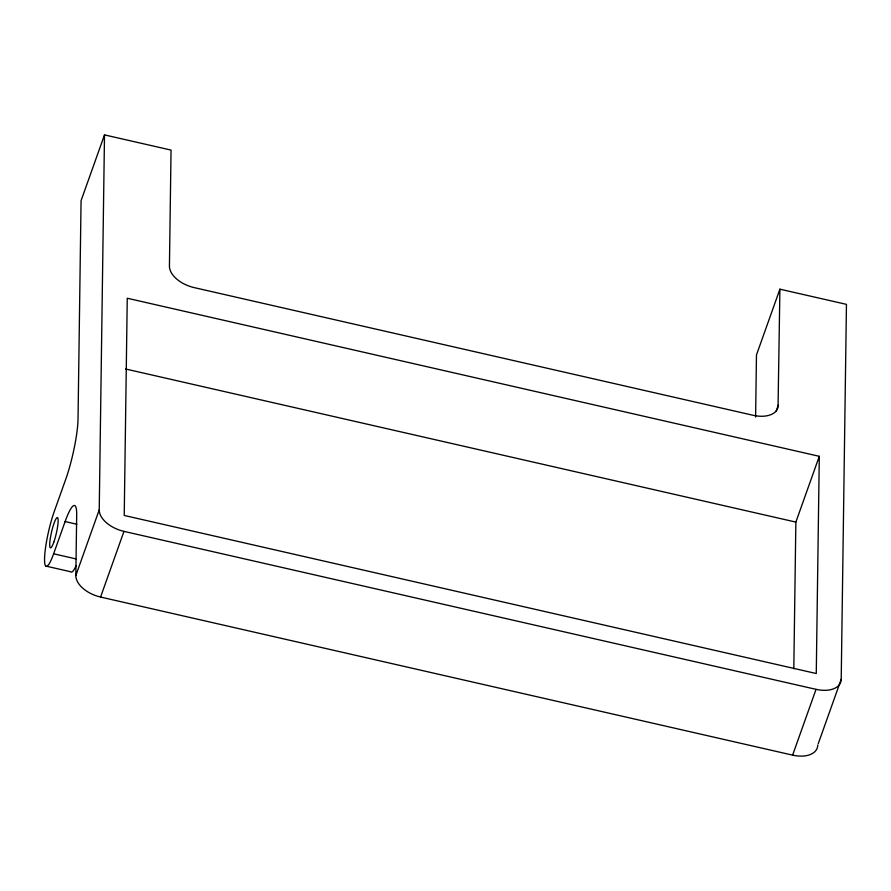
<?xml version="1.0" encoding="UTF-8"?>
<svg xmlns="http://www.w3.org/2000/svg" width="891" height="891" viewBox="0 0 891 891"><rect width="100%" height="100%" fill="white"/><g stroke="black" fill="none" stroke-linecap="round" stroke-linejoin="round"><path stroke-width="1.34" d="M817.782 745.01A25.928 15.27 19.6 0 1 792.611 755.134L100.572 597.048A25.928 15.27 19.6 0 1 75.835 575.53L76.682 514.909A44.071 7.005 -77.1 0 0 65.11 521.569L53.627 553.801A34.571 5.491 -77.1 0 1 44.55 559.025A34.571 5.491 -77.1 0 1 54.217 511.623L65.7 479.391A44.071 7.005 -77.1 0 0 78.029 418.948L81.07 200.675L104.503 134.897L171.05 150.089L169.435 266.086A25.928 15.27 19.6 0 0 194.16 287.604L753.107 415.284A25.928 15.27 19.6 0 0 778.043 407.176L779.903 289.174L846.45 304.366L841.215 679.232L818.239 743.718M75.835 575.53L99.235 509.852L104.503 134.897M755.613 417.088L756.47 354.952L779.903 289.174M793.814 668.751L795.863 522.093L819.297 456.315L127.257 298.24L124.228 515.455L816.267 673.529L819.297 456.315M100.572 597.048L123.972 531.37A25.928 15.27 19.6 0 1 99.235 509.852M775.983 411.609L778.288 405.16M792.611 755.134L816.045 689.344A25.928 15.27 19.6 0 0 841.215 679.232M125.542 368.974L795.863 522.093M123.972 531.37L816.045 689.344M65.11 521.569L76.927 524.264M53.627 553.801L75.958 558.902M45.664 566.041L70.612 571.744A34.571 5.491 -77.1 0 0 76.169 565.596M53.794 542.196A15.559 2.473 -77.1 0 0 57.648 517.716A15.559 2.473 -77.1 0 0 50.342 538.22A15.559 2.473 -77.1 0 0 53.794 542.196"/></g></svg>
